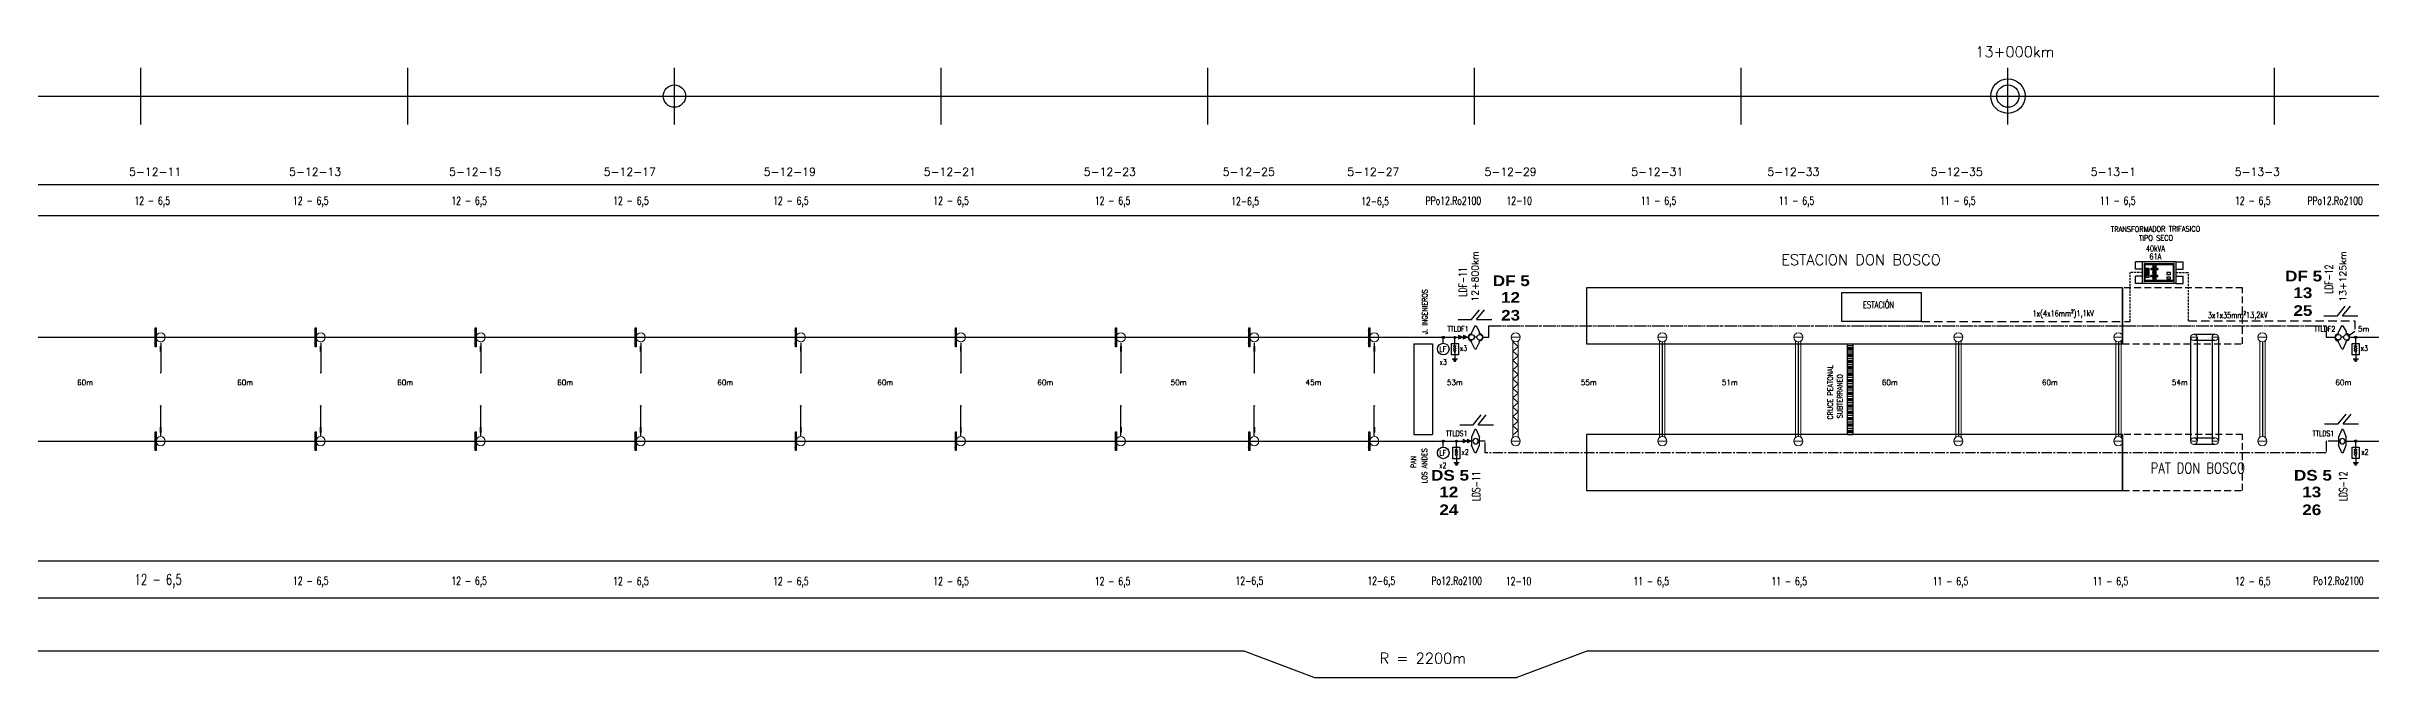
# Model space of a CAD drawing. Header units: millimetres. Extents: x 56 to 21898, y 218 to 1565.
# Drawn here: x 8333 to 9204, y 219 to 456 of the extents above; entities that cross this region are included whole.
import ezdxf
from ezdxf.enums import TextEntityAlignment as Align

# ---------------------------------------------------------------- set-up
doc = ezdxf.new("R2010")
doc.units = ezdxf.units.MM
for name, pattern in [('ACAD_ISO05W100', [33, 24, -3, 0, -3, 0, -3]), ('CENTER2', [28.575, 19.05, -3.175, 3.175, -3.175]), ('DASHED', [19.05, 12.7, -6.35]), ('HIDDEN2', [4.7625, 3.175, -1.5875])]:
    doc.linetypes.add(name, pattern=pattern)
for name, color, linetype in [('Brazos', 9, 'Continuous'), ('Cable subt 1x300', 5, 'Continuous'), ('cable subt MT 2x1x35mm2', 1, 'Continuous'), ('Cruceta Fe', 42, 'Continuous'), ('Descargadores', 30, 'Continuous'), ('ESQUEMA', 7, 'Continuous'), ('LDF', 5, 'Continuous'), ('LDS', 1, 'Continuous'), ('longitud vano', 7, 'Continuous'), ('Nº de poste', 6, 'Continuous'), ('POSTES', 8, 'Continuous'), ('progresivas', 4, 'Continuous'), ('Pórticos', 9, 'Continuous'), ('Seccionamiento', 20, 'Continuous'), ('TEXTOS', 3, 'Continuous'), ('Textos catenaria', 7, 'Continuous')]:
    doc.layers.add(name, color=color, linetype=linetype)
doc.styles.add('ROMANS', font='romans.shx', dxfattribs={"width": 0.7})
doc.styles.add('SIMPLEX', font='simplex.shx', dxfattribs={"width": 0.75})
doc.styles.add('STYLE1', font='romans.shx')
doc.styles.add('TEXTO_SELLO', font='')
doc.styles.get('TEXTO_SELLO').set_extended_font_data('Arial Black', bold=True)

# ---------------------------------------------------------------- blocks, each defined once
blk = doc.blocks.new('Poste Hormigón')
at = {"layer": 'POSTES', "lineweight": 18}
blk.add_line((1.7, 0), (-1.7, 0), dxfattribs=at)
blk.add_circle((0, 0), 1.7, dxfattribs=at)
blk = doc.blocks.new('Brazo')
at = {"layer": 'Brazos'}
for p, q in [((0, 0.2), (0, -10.98)), ((-0.3, -1.23), (0.3, -1.23)), ((-0.3, -1.43), (0.3, -1.43)), ((-0.3, -1.64), (0.3, -1.64)), ((-0.3, -1.84), (0.3, -1.84)), ((-0.3, -2.04), (0.3, -2.04)), ((-0.3, -2.25), (0.3, -2.25)), ((-0.3, -2.45), (0.3, -2.45)), ((-0.3, -2.66), (0.3, -2.66)), ((-0.3, -2.86), (0.3, -2.86))]:
    blk.add_line(p, q, dxfattribs=at)
for start, end in [(37.01986, 217.01986), (217.01986, 37.01986)]:
    blk.add_arc((0, -10.98), 0.102, start, end, dxfattribs=at)
blk = doc.blocks.new('Cruceta Fe')
at = {"layer": 'Cruceta Fe', "const_width": 0.1}
for points in [[(-0.92, 2.45), (0, 2.45)], [(-0.92, 0), (0, 0)], [(-0.92, -2.45), (0, -2.45)]]:
    blk.add_lwpolyline(points, dxfattribs=at)
at = {"layer": 'Cruceta Fe'}
blk.add_lwpolyline([(-0.35, 3.52), (0, 3.52), (0, -3.52), (-0.35, -3.52)], close=True, dxfattribs=at)
blk = doc.blocks.new('Cruceta Fe 1')
at = {"layer": 'Cruceta Fe', "const_width": 0.1}
for points in [[(-0.92, 2.45), (0, 2.45)], [(-0.92, -2.45), (0, -2.45)]]:
    blk.add_lwpolyline(points, dxfattribs=at)
at = {"layer": 'Cruceta Fe'}
blk.add_lwpolyline([(-0.35, 3.52), (0, 3.52), (0, -3.52), (-0.35, -3.52)], close=True, dxfattribs=at)
blk = doc.blocks.new('Viga canasto')
at = {"layer": 'Pórticos', "lineweight": 20}
for p, q in [((-1, -1.37), (-1, -37.58)), ((-1, -1.73), (-1, -37.58)), ((-1, -1.73), (1, -3.48)), ((-1, -5.23), (1, -3.48)), ((-1, -5.23), (1, -6.99)), ((-1, -8.74), (1, -6.99)), ((1, -1.37), (1, -37.58)), ((1, -1.37), (1, -37.58)), ((-1, -8.74), (1, -10.49)), ((-1, -12.24), (1, -10.49)), ((-1, -12.24), (1, -13.99)), ((-1, -15.74), (1, -13.99)), ((-1, -15.74), (1, -17.49)), ((-1, -19.25), (1, -17.49)), ((-1, -19.25), (1, -21)), ((-1, -22.75), (1, -21)), ((-1, -22.75), (1, -24.5)), ((-1, -26.25), (1, -24.5)), ((-1, -26.25), (1, -28)), ((-1, -29.75), (1, -28)), ((-1, -29.75), (1, -31.51)), ((-1, -33.26), (1, -31.51)), ((-1, -33.26), (1, -35.01)), ((-1, -36.76), (1, -35.01))]:
    blk.add_line(p, q, dxfattribs=at)
blk = doc.blocks.new('Viga V')
at = {"layer": 'Pórticos', "lineweight": 20}
for p, q in [((-1, -1.37), (-1, -37.58)), ((-1, -1.73), (-1, -37.58)), ((1, -1.37), (1, -37.58)), ((1, -1.37), (1, -37.58))]:
    blk.add_line(p, q, dxfattribs=at)
at = {"layer": 'Pórticos'}
blk.add_line((0, -1.7), (0, -37.25), dxfattribs=at)
blk = doc.blocks.new('Retención LDF')
at = {"layer": 'POSTES'}
for p, q in [((-0.17, 0.28), (-0.15, 0.36)), ((0.15, 0.7), (-0.15, 0.36)), ((0.08, -0.02), (-0.08, 0.02)), ((0.15, 0.7), (0.23, 0.68)), ((0.23, 0.68), (0.32, 0.23)), ((0.29, 0.15), (0.32, 0.23)), ((-0.32, -0.23), (-0.29, -0.15)), ((-0.23, -0.68), (-0.32, -0.23)), ((-0.23, -0.68), (-0.15, -0.7)), ((-0.15, -0.7), (0.15, -0.36)), ((0.15, -0.36), (0.17, -0.28))]:
    blk.add_line(p, q, dxfattribs=at)
for centre in [(-0.24, 0.07), (0.24, -0.07)]:
    blk.add_circle(centre, 0.168, dxfattribs=at)
for centre, start, end in [((-0.23, 0.06), 74.5054, 254.5054), ((0.23, -0.06), 254.5054, 74.5054)]:
    blk.add_arc(centre, 0.223, start, end, dxfattribs=at)
blk = doc.blocks.new('Retencion LDF')
at = {"layer": 'LDF', "lineweight": 18}
for points in [[(0.27, -0.02), (0, 0), (0.17, -0.21)], [(0.49, -0.14), (0.22, -0.12), (0.39, -0.33)]]:
    blk.add_hatch(color=256, dxfattribs=at).paths.add_polyline_path(points)
for p, q in [((0.27, -0.02), (0, 0)), ((0.17, -0.21), (0, 0)), ((0.17, -0.21), (0.27, -0.02)), ((0.49, -0.14), (0.22, -0.12)), ((0.39, -0.33), (0.22, -0.12)), ((0.39, -0.33), (0.49, -0.14))]:
    blk.add_line(p, q, dxfattribs=at)
blk = doc.blocks.new('Retención LDS')
at = {"layer": 'POSTES'}
for p, q in [((-0.24, 4.36), (-1.47, 1.47)), ((-1.47, -1.47), (-1.47, 1.47)), ((-0.24, 4.36), (0.25, 4.36)), ((0.25, 4.36), (1.48, 1.47)), ((1.48, 1.47), (1.48, -1.47)), ((-0.24, -4.38), (-1.47, -1.47)), ((-0.24, -4.38), (0.25, -4.38)), ((0.25, -4.38), (1.48, -1.47))]:
    blk.add_line(p, q, dxfattribs=at)
blk.add_circle((0, 0), 1.02, dxfattribs=at)
blk = doc.blocks.new('Seccionador')
at = {"layer": 'Seccionamiento'}
for p, q in [((-5.05, 0), (0, 0)), ((0, 0), (2.99, 3.7)), ((1.89, 0), (4.88, 3.7)), ((1.89, 0), (7.65, 0))]:
    blk.add_line(p, q, dxfattribs=at)
blk = doc.blocks.new('Descargador')
at = {"color": 30}
for p, q in [((0, -3.83), (0, 0)), ((0, -3.98), (-0.53, -3.07)), ((0, -4.81), (-0.53, -3.9)), ((0, -5.63), (-0.53, -4.72)), ((0, -3.98), (0.53, -3.07)), ((0, -4.81), (0.53, -3.9)), ((0, -5.63), (0.53, -4.72))]:
    blk.add_line(p, q, dxfattribs=at)
at = {"layer": 'Descargadores', "color": 30}
for p, q in [((-0.99, -8.06), (0.99, -8.06)), ((-0.67, -8.48), (0.67, -8.48)), ((0, -5.63), (0, -8.06)), ((-0.35, -8.92), (0.35, -8.92))]:
    blk.add_line(p, q, dxfattribs=at)
blk.add_lwpolyline([(-1.31, -2.27), (1.31, -2.27), (1.31, -6.57), (-1.31, -6.57)], close=True, dxfattribs=at)
blk.add_circle((0, 0), 0.381, dxfattribs=at)
blk = doc.blocks.new('Localizador falla')
at = {"color": 30}
blk.add_line((0, -2.21), (0, 0), dxfattribs=at)
at = {"layer": 'Descargadores', "color": 30}
for centre, radius in [((0, 0), 0.381), ((0, -4.39), 2.18)]:
    blk.add_circle(centre, radius, dxfattribs=at)
at = {"layer": 'ESQUEMA', "color": 7, "style": 'ROMANS', "width": 0.9}
blk.add_text('LF', height=2, dxfattribs=at).set_placement((-1.5, -5.38))
blk = doc.blocks.new('Retención aisladores LDS')
at = {"layer": 'LDS', "lineweight": 18}
for points in [[(13964.95, 283.62), (13966.54, 282.91), (13964.93, 282.25)], [(13966.55, 283.59), (13968.13, 282.88), (13966.53, 282.22)]]:
    blk.add_hatch(color=256, dxfattribs=at).paths.add_polyline_path(points)
for p, q in [((13964.93, 282.25), (13964.95, 283.62)), ((13964.93, 282.25), (13966.54, 282.91)), ((13964.95, 283.62), (13966.54, 282.91)), ((13966.53, 282.22), (13966.55, 283.59)), ((13966.53, 282.22), (13968.13, 282.88)), ((13966.55, 283.59), (13968.13, 282.88))]:
    blk.add_line(p, q, dxfattribs=at)

msp = doc.modelspace()

# ---------------------------------------------------------------- hatches: boundary and pattern name
h = msp.add_hatch()
h.set_pattern_fill('CLAY', color=256, scale=0.5, style=0)
h.set_pattern_definition([(0, (-171.9055, -722.5569), (0, 2.38125), []), (0, (-171.9055, -722.16), (0, 2.38125), []), (0, (-171.9055, -721.763), (0, 2.38125), []), (0, (-171.9055, -720.9694), (0, 2.38125), [2.38125, -1.5875])])
h.paths.add_polyline_path([(9010.0141, 344.0418), (9010.0141, 310.0418), (9008.0141, 310.0418), (9008.0141, 344.0418)])

# ---------------------------------------------------------------- linework, layer by layer
for p, q in [((8368.1506, 426.3383), (8368.1506, 447.6025)), ((8468.1506, 426.3383), (8468.1506, 447.6025)), ((8568.1506, 426.3383), (8568.1506, 447.6025)), ((8668.1506, 426.3383), (8668.1506, 447.6025)), ((8768.1506, 426.3383), (8768.1506, 447.6025)), ((8868.1506, 426.3383), (8868.1506, 447.6025)), ((8968.1506, 426.3383), (8968.1506, 447.6025)), ((9068.1506, 426.3383), (9068.1506, 447.6025)), ((9168.1506, 426.3383), (9168.1506, 447.6025)), ((68.1506, 436.9704), (21897.5602, 436.9704)), ((68.1506, 403.8502), (21897.5602, 403.8502)), ((68.1506, 392.2176), (21897.5602, 392.2176)), ((8910.1506, 365.0418), (8910.1506, 344.0418)), ((9111.1506, 365.0418), (9111.1506, 344.0418)), ((8785.5506, 346.5185), (8785.5506, 346.5185)), ((8785.5506, 346.5185), (8785.5506, 346.5185)), ((8830.5506, 346.5185), (8830.5506, 346.5185)), ((8830.5506, 346.5185), (8830.5506, 346.5185)), ((8845.4528, 344.0418), (8852.4528, 344.0418)), ((8845.4528, 344.0418), (8845.4528, 310.0418)), ((8852.4528, 344.0418), (8852.4528, 310.0418)), ((8845.4528, 310.0418), (8852.4528, 310.0418)), ((8910.1506, 310.0418), (8910.1506, 289.0418)), ((9111.1506, 310.0418), (9111.1506, 289.0418)), ((68.1506, 262.6383), (21897.5602, 262.6383)), ((68.1506, 248.8066), (21897.5602, 248.8066)), ((8179.6066, 228.9395), (8781.6206, 228.9395)), ((8781.6206, 228.9395), (8808.2106, 218.9395)), ((8910.6206, 228.9395), (8884.0306, 218.9395)), ((8910.6206, 228.9395), (9432.7494, 228.9395)), ((8808.2106, 218.9395), (8884.0306, 218.9395))]:
    msp.add_line(p, q)
at = {"color": 3}
for p, q in [((9115.9591, 372.0972), (9115.9591, 374.7856)), ((9118.6475, 374.7856), (9115.9591, 374.7856)), ((9131.1934, 374.7856), (9133.8818, 374.7856)), ((9133.8818, 372.0972), (9133.8818, 374.7856)), ((9118.6475, 372.0972), (9115.9591, 372.0972)), ((9115.9591, 366.7204), (9115.9591, 369.4088)), ((9118.6475, 369.4088), (9115.9591, 369.4088)), ((9118.6475, 366.7204), (9115.9591, 366.7204)), ((9131.1934, 372.0972), (9133.8818, 372.0972)), ((9131.1934, 369.4088), (9133.8818, 369.4088)), ((9131.1934, 366.7204), (9133.8818, 366.7204)), ((9133.8818, 366.7204), (9133.8818, 369.4088))]:
    msp.add_line(p, q, dxfattribs=at)
at = {"color": 3, "linetype": 'HIDDEN2', "ltscale": 0.05}
for p, q in [((9131.1934, 374.7856), (9118.6475, 374.7856)), ((9118.6475, 366.7204), (9118.6475, 374.7856)), ((9131.1934, 366.7204), (9131.1934, 374.7856)), ((9131.1934, 366.7204), (9118.6475, 366.7204))]:
    msp.add_line(p, q, dxfattribs=at)
at = {"color": 4, "linetype": 'HIDDEN2', "ltscale": 0.25}
for p in [(9118.6475, 370.753), (9114.008, 352.4939)]:
    msp.add_line(p, (9114.008, 370.753), dxfattribs=at)
at = {"color": 11}
for p, q in [((9119.3645, 367.3701), (9119.3645, 374.1359)), ((9119.6557, 374.1359), (9119.3645, 374.1359)), ((9119.6557, 367.3701), (9119.3645, 367.3701)), ((9119.6557, 367.3701), (9119.6557, 374.1359)), ((9130.1852, 374.0238), (9119.6557, 374.0238)), ((9130.1852, 373.7326), (9119.6557, 373.7326)), ((9130.1852, 367.7733), (9119.6557, 367.7733)), ((9130.1852, 367.4821), (9119.6557, 367.4821)), ((9119.8797, 369.0593), (9119.8797, 372.4467)), ((9119.8797, 372.4467), (9121.1119, 372.4467)), ((9119.8797, 369.0593), (9121.1119, 369.0593)), ((9121.1119, 369.0593), (9121.1119, 372.4467)), ((9122.3889, 372.3212), (9121.7168, 372.3212)), ((9121.7168, 372.3212), (9121.7168, 371.7611)), ((9122.3899, 372.2854), (9121.7168, 372.2854)), ((9122.5345, 371.797), (9121.7168, 371.797)), ((9122.5345, 371.7611), (9121.7168, 371.7611)), ((9122.5345, 369.7448), (9121.7168, 369.7448)), ((9121.7168, 369.1847), (9121.7168, 369.7448)), ((9122.5345, 369.709), (9121.7168, 369.709)), ((9122.3899, 369.2206), (9121.7168, 369.2206)), ((9122.3889, 369.1847), (9121.7168, 369.1847)), ((9122.5345, 373.4414), (9122.5345, 368.0646)), ((9122.5345, 373.4414), (9122.781, 373.4414)), ((9122.5345, 368.0646), (9122.781, 368.0646)), ((9122.781, 373.4414), (9122.781, 368.0646)), ((9123.341, 372.6124), (9122.781, 372.6124)), ((9123.341, 368.8935), (9122.781, 368.8935)), ((9123.341, 373.4414), (9123.341, 368.0646)), ((9123.5875, 373.4414), (9123.341, 373.4414)), ((9123.5875, 368.0646), (9123.341, 368.0646)), ((9123.5875, 373.4414), (9123.5875, 368.0646)), ((9124.4052, 371.797), (9123.5875, 371.797)), ((9124.4052, 371.7611), (9123.5875, 371.7611)), ((9124.4052, 369.7448), (9123.5875, 369.7448)), ((9124.4052, 369.709), (9123.5875, 369.709)), ((9124.4052, 372.2854), (9123.7321, 372.2854)), ((9124.4052, 369.2206), (9123.7321, 369.2206)), ((9124.4052, 372.3212), (9123.7331, 372.3212)), ((9124.4052, 369.1847), (9123.7331, 369.1847)), ((9124.4052, 372.3212), (9124.4052, 371.7611)), ((9124.4052, 369.1847), (9124.4052, 369.7448)), ((9130.1852, 367.3701), (9130.1852, 374.1359)), ((9130.4765, 374.1359), (9130.1852, 374.1359)), ((9130.1852, 367.3701), (9130.4765, 367.3701)), ((9130.4765, 367.3701), (9130.4765, 374.1359))]:
    msp.add_line(p, q, dxfattribs=at)
at = {"color": 6, "linetype": 'HIDDEN2', "ltscale": 0.25}
for p in [(9131.1934, 370.753), (9135.8422, 352.7305)]:
    msp.add_line(p, (9135.8422, 370.753), dxfattribs=at)
at = {"color": 4, "linetype": 'HIDDEN2'}
msp.add_line((9035.6756, 352.4939), (9114.008, 352.4939), dxfattribs=at)
at = {"color": 6, "linetype": 'HIDDEN2'}
for p, q in [((9135.8422, 352.7305), (9198.2054, 352.7305)), ((9198.2054, 348.6424), (9195.0368, 346.5173)), ((9198.2054, 352.7305), (9198.2054, 348.6424))]:
    msp.add_line(p, q, dxfattribs=at)
at = {"color": 5}
for points in [[(9120.1038, 369.7448), (9120.7759, 369.7448), (9120.7759, 371.7611), (9120.1038, 371.7611)], [(9127.7209, 370.753), (9127.7209, 370.0809), (9129.0651, 370.0809), (9129.0651, 370.753)], [(9127.7209, 369.0503), (9127.7209, 368.3782), (9129.0651, 368.3782), (9129.0651, 369.0503)]]:
    msp.add_lwpolyline(points, close=True, dxfattribs=at)
for points in [[(8910.1506, 344.0418), (9111.1506, 344.0418), (9111.1506, 365.0418), (8910.1506, 365.0418)], [(9005.8956, 363.2925), (9035.6756, 363.2925), (9035.6756, 352.4939), (9005.8956, 352.4939)], [(9010.0141, 344.0418), (9010.0141, 310.0418), (9008.0141, 310.0418), (9008.0141, 344.0418)], [(8910.1506, 289.0418), (9111.1506, 289.0418), (9111.1506, 310.0418), (8910.1506, 310.0418)]]:
    msp.add_lwpolyline(points, close=True)
at = {"linetype": 'DASHED', "ltscale": 0.2}
for points in [[(9111.1506, 344.0418), (9156.1506, 344.0418), (9156.1506, 365.0418), (9111.1506, 365.0418)], [(9111.1506, 289.0418), (9156.1506, 289.0418), (9156.1506, 310.0418), (9111.1506, 310.0418)]]:
    msp.add_lwpolyline(points, close=True, dxfattribs=at)
for centre, radius in [((8568.1506, 436.9704), 4.1956), ((9068.1506, 436.9704), 6.4757), ((9068.1506, 436.9704), 4.1956)]:
    msp.add_circle(centre, radius)
at = {"color": 11}
for centre, start, end in [((9123.061, 372.3212), 141.5667937, 218.4332063), ((9123.061, 370.753), 141.5667937, 218.4332063), ((9123.061, 369.1847), 141.5667937, 218.4332063), ((9123.061, 372.3212), 65.3756816, 114.6243184), ((9123.061, 369.1847), 245.3756816, 294.6243184), ((9123.061, 372.3212), 321.5667937, 38.4332063), ((9123.061, 370.753), 321.5667937, 38.4332063), ((9123.061, 369.1847), 321.5667937, 38.4332063)]:
    msp.add_arc(centre, 0.6721, start, end, dxfattribs=at)
at = {"layer": 'Cable subt 1x300', "linetype": 'ACAD_ISO05W100', "ltscale": 0.2}
msp.add_lwpolyline([(8871.3822, 346.5185), (8873.4801, 346.5185), (8873.4801, 350.853), (9187.4157, 350.853), (9187.4157, 346.5173), (9190.698, 346.5173)], dxfattribs=at)
at = {"layer": 'cable subt MT 2x1x35mm2', "linetype": 'CENTER2', "ltscale": 0.2}
msp.add_lwpolyline([(9192.0695, 307.5639), (9187.4157, 307.5639), (9187.4157, 303.2233), (8872.115, 303.2233), (8872.115, 307.5578), (8870.0172, 307.5578)], dxfattribs=at)
at = {"layer": 'LDF'}
for p, q in [((8267.8057, 346.5185), (8865.719, 346.5185)), ((9196.3612, 346.5173), (10075.5506, 346.5185))]:
    msp.add_line(p, q, dxfattribs=at)
at = {"layer": 'LDS'}
for p, q in [((8266.4406, 307.5578), (8867.0695, 307.5667)), ((9195.0171, 307.565), (10075.5506, 307.565))]:
    msp.add_line(p, q, dxfattribs=at)
at = {"layer": 'POSTES'}
for p, q in [((9136.6606, 346.5185), (9136.6606, 307.5662)), ((9137.8506, 347.7085), (9145.8506, 347.7073)), ((9145.8506, 345.3273), (9137.8506, 345.3285)), ((9139.0406, 346.5185), (9139.0406, 307.5662)), ((9144.6606, 346.5173), (9144.6606, 307.565)), ((9147.0406, 346.5173), (9147.0406, 307.5673)), ((9137.8506, 308.7562), (9145.8506, 308.755)), ((9145.8506, 306.375), (9137.8506, 306.3762))]:
    msp.add_line(p, q, dxfattribs=at)

# ---------------------------------------------------------------- block references
at = {"layer": 'Brazos'}
for p in [(8375.5504, 344.2785), (8435.5504, 344.2785), (8495.5504, 344.2785), (8555.5504, 344.2785), (8615.5504, 344.2785), (8675.5504, 344.2785), (8735.5504, 344.2785), (8785.5504, 344.2785), (8830.5504, 344.2785)]:
    msp.add_blockref('Brazo', p, dxfattribs=at)
at = {"layer": 'Brazos', "xscale": -1, "rotation": 180}
for p in [(8375.5504, 309.805), (8435.5504, 309.805), (8495.5504, 309.805), (8555.5504, 309.805), (8615.5504, 309.805), (8675.5504, 309.805), (8735.5504, 309.805), (8785.5504, 309.805), (8830.5504, 309.805)]:
    msp.add_blockref('Brazo', p, dxfattribs=at)
at = {"layer": 'Cruceta Fe'}
for name, p in [('Cruceta Fe', (8373.8506, 346.5185)), ('Cruceta Fe', (8433.8506, 346.5185)), ('Cruceta Fe', (8493.8506, 346.5185)), ('Cruceta Fe', (8553.8506, 346.5185)), ('Cruceta Fe', (8613.8506, 346.5185)), ('Cruceta Fe', (8673.8506, 346.5185)), ('Cruceta Fe', (8733.8506, 346.5185)), ('Cruceta Fe', (8783.8506, 346.5185)), ('Cruceta Fe', (8828.8506, 346.5185)), ('Cruceta Fe 1', (8373.8506, 307.565)), ('Cruceta Fe 1', (8433.8506, 307.565)), ('Cruceta Fe 1', (8493.8506, 307.565)), ('Cruceta Fe 1', (8553.8506, 307.565)), ('Cruceta Fe 1', (8613.8506, 307.565)), ('Cruceta Fe 1', (8673.8506, 307.565)), ('Cruceta Fe 1', (8733.8506, 307.565)), ('Cruceta Fe 1', (8783.8506, 307.565)), ('Cruceta Fe 1', (8828.8506, 307.565))]:
    msp.add_blockref(name, p, dxfattribs=at)
at = {"layer": 'Descargadores', "color": 30}
for name, p in [('Localizador falla', (8856.4385, 346.4945)), ('Descargador', (8860.7843, 346.4945)), ('Descargador', (9198.544, 346.5174)), ('Localizador falla', (8856.4385, 307.565)), ('Descargador', (8861.3821, 307.565)), ('Descargador', (9198.5441, 307.6171))]:
    msp.add_blockref(name, p, dxfattribs=at)
at = {"layer": 'LDF', "lineweight": 25, "xscale": -7.149999999999829, "yscale": 7.149999999999636, "zscale": 7.15, "rotation": 331.052245239645}
msp.add_blockref('Retencion LDF', (8865.7389, 346.5185), dxfattribs=at)
at = {"layer": 'LDS'}
msp.add_blockref('Retención aisladores LDS', (-5101.0605, 24.6915), dxfattribs=at)
at = {"layer": 'LDS', "xscale": -1}
for p in [(8868.5506, 307.5578), (9193.5506, 307.5639)]:
    msp.add_blockref('Retención LDS', p, dxfattribs=at)
at = {"layer": 'POSTES', "lineweight": 35, "xscale": 6.077499999999612, "yscale": 6.077499999999612, "zscale": 6.077499999999612, "rotation": 15.49462485252056}
for p in [(8868.5506, 346.5185), (9193.5296, 346.5173)]:
    msp.add_blockref('Retención LDF', p, dxfattribs=at)
at = {"layer": 'POSTES'}
for p in [(8375.5506, 346.5185), (8435.5506, 346.5185), (8495.5506, 346.5185), (8555.5506, 346.5185), (8615.5506, 346.5185), (8675.5506, 346.5185), (8735.5506, 346.5185), (8785.5506, 346.5185), (8830.5506, 346.5185), (8883.5506, 346.5185), (8938.5506, 346.5185), (8989.5506, 346.5185), (9049.5506, 346.5185), (9109.5506, 346.5185), (9163.5506, 346.5185)]:
    msp.add_blockref('Poste Hormigón', p, dxfattribs=at)
at = {"layer": 'POSTES', "xscale": 0.6999999999998181, "yscale": 0.6999999999998181, "zscale": 0.6999999999998181}
for p in [(9137.8506, 346.5185), (9145.8506, 346.5173), (9137.8506, 307.5662), (9145.8506, 307.565)]:
    msp.add_blockref('Poste Hormigón', p, dxfattribs=at)
at = {"layer": 'POSTES', "xscale": -1, "rotation": 180}
for p in [(8375.5506, 307.565), (8435.5506, 307.565), (8495.5506, 307.565), (8555.5506, 307.565), (8615.5506, 307.565), (8675.5506, 307.565), (8735.5506, 307.565), (8785.5506, 307.565), (8830.5506, 307.565), (8883.5506, 307.565), (8938.5506, 307.565), (8989.5506, 307.565), (9049.5506, 307.565), (9109.5506, 307.565), (9163.5506, 307.565)]:
    msp.add_blockref('Poste Hormigón', p, dxfattribs=at)
at = {"layer": 'Pórticos'}
for name, p in [('Viga canasto', (8883.5506, 346.5185)), ('Viga V', (8938.5506, 346.5185)), ('Viga V', (8989.5506, 346.5185)), ('Viga V', (9049.5506, 346.5185)), ('Viga V', (9109.5506, 346.5185)), ('Viga V', (9163.5506, 346.5185))]:
    msp.add_blockref(name, p, dxfattribs=at)
at = {"layer": 'Seccionamiento'}
for p in [(9191.6546, 354.5031), (8867.0484, 353.1444), (8867.6502, 313.7218), (9191.9157, 314.0181)]:
    msp.add_blockref('Seccionador', p, dxfattribs=at)

# ---------------------------------------------------------------- texts
at = {"linetype": 'Continuous', "style": 'TEXTO_SELLO'}
for s, p in [('DF 5', (8875.0058, 365.7134)), ('DF 5', (9172.0737, 367.4659)), ('12', (8878.0994, 359.4604)), ('25', (9175.1824, 354.537)), ('13', (9175.1673, 361.2128)), ('23', (8878.1145, 352.7846)), ('DS 5', (8851.8643, 292.7718)), ('DS 5', (9175.3988, 292.7718)), ('12', (8854.9579, 286.5187)), ('13', (9178.4924, 286.5187)), ('24', (8854.973, 279.8429)), ('26', (9178.5075, 279.8429))]:
    msp.add_text(s, height=4, dxfattribs=at).set_placement(p)
at = {"insert": (9013.7505, 359.9359), "char_height": 2.5, "attachment_point": 1, "style": 'SIMPLEX'}
msp.add_mtext_dynamic_manual_height_columns('ESTACIÓN', width=28.734415, gutter_width=12.5, heights=[0], dxfattribs=at)
at = {"layer": 'ESQUEMA', "color": 7, "style": 'ROMANS', "width": 0.7}
for s, p in [('TTLDF1', (8861.956, 349.6331)), ('TTLDF2', (9186.9351, 349.6319)), ('x3', (8864.0151, 342.4112)), ('x3', (9201.7748, 342.4342)), ('x3', (8856.4019, 337.236)), ('TTLDS1', (8861.4736, 310.4793)), ('TTLDS1', (9186.4526, 310.4782)), ('x2', (8856.2385, 298.4939)), ('x2', (8856.2385, 298.4939)), ('x2', (8864.6129, 303.4818)), ('x2', (9202.0178, 303.4818))]:
    msp.add_text(s, height=2, dxfattribs=at).set_placement(p, align=Align.MIDDLE)
at = {"layer": 'longitud vano', "linetype": 'Continuous', "style": 'STYLE1'}
for s, p in [('5m', (9199.4057, 348.663)), ('60m', (8344.1999, 328.6021)), ('60m', (8404.1999, 328.6021)), ('60m', (8464.1999, 328.6021)), ('60m', (8524.1999, 328.6021)), ('60m', (8584.1999, 328.6021)), ('60m', (8644.1999, 328.6021)), ('60m', (8704.1999, 328.6021)), ('50m', (8754.1999, 328.6021)), ('45m', (8804.7872, 328.6021)), ('53m', (8857.7872, 328.6021)), ('55m', (8907.9916, 328.6021)), ('51m', (8960.8681, 328.6021)), ('60m', (9020.8681, 328.6021)), ('60m', (9080.8681, 328.6021)), ('54m', (9129.5715, 328.6021)), ('60m', (9190.9178, 328.6021))]:
    msp.add_text(s, height=2, dxfattribs=at).set_placement(p)
at = {"layer": 'Nº de poste', "linetype": 'Continuous', "style": 'STYLE1'}
for s, p in [('5-12-11', (8363.697, 407.0813)), ('5-12-13', (8423.697, 407.0813)), ('5-12-15', (8483.697, 407.0813)), ('5-12-17', (8541.6562, 407.0813)), ('5-12-19', (8601.6562, 407.0813)), ('5-12-21', (8661.6562, 407.0813)), ('5-12-23', (8721.6562, 407.0813)), ('5-12-25', (8773.7561, 407.0813)), ('5-12-27', (8820.4241, 407.0813)), ('5-12-29', (8871.8969, 407.0813)), ('5-12-31', (8926.8969, 407.0813)), ('5-12-33', (8977.9347, 407.0813)), ('5-12-35', (9039.1648, 407.0813)), ('5-13-1', (9099.1648, 407.0813)), ('5-13-3', (9153.1648, 407.0813))]:
    msp.add_text(s, height=3, dxfattribs=at).set_placement(p)
at = {"layer": 'progresivas', "linetype": 'Continuous', "style": 'STYLE1'}
msp.add_text('13+000km', height=4, dxfattribs=at).set_placement((9055.8989, 451.5643))
for s, p in [('12+800km', (8869.6315, 359.8707)), ('13+125km', (9195.0229, 359.8707))]:
    msp.add_text(s, height=2.55, rotation=90, dxfattribs=at).set_placement(p)
at = {"layer": 'TEXTOS', "linetype": 'Continuous', "style": 'STYLE1'}
for s, height, width, p in [('12 - 6,5', 3, 0.7, (8365.7093, 396.2406)), ('12 - 6,5', 3, 0.7, (8425.1527, 396.2406)), ('12 - 6,5', 3, 0.7, (8484.5378, 396.2406)), ('12 - 6,5', 3, 0.7, (8545.2123, 396.2406)), ('12 - 6,5', 3, 0.7, (8605.1534, 396.2406)), ('12 - 6,5', 3, 0.7, (8665.2363, 396.2406)), ('12 - 6,5', 3, 0.7, (8725.7927, 396.2406)), ('12-6,5', 3, 0.7, (8776.9197, 395.9983)), ('12-6,5', 3, 0.7, (8825.6259, 395.9983)), ('PPo12.Ro2100', 3, 0.7, (8849.8243, 396.2371)), ('12-10', 3, 0.7, (8880.1232, 396.2406)), ('11 - 6,5', 3, 0.7, (8930.478, 396.2406)), ('11 - 6,5', 3, 0.7, (8982.2099, 396.2406)), ('11 - 6,5', 3, 0.7, (9042.6928, 396.2406)), ('11 - 6,5', 3, 0.7, (9102.6762, 396.2406)), ('12 - 6,5', 3, 0.7, (9153.3018, 396.2406)), ('PPo12.Ro2100', 3, 0.7, (9180.4206, 396.2371)), ('PAT DON BOSCO', 4, 0.8, (9121.6484, 295.4778)), ('12 - 6,5', 4, 0.7, (8365.7093, 253.7014)), ('12 - 6,5', 3, 0.7, (8425.1527, 253.7014)), ('12 - 6,5', 3, 0.7, (8484.5378, 253.7014)), ('12 - 6,5', 3, 0.7, (8545.2123, 253.5628)), ('12 - 6,5', 3, 0.7, (8605.1534, 253.5628)), ('12 - 6,5', 3, 0.7, (8665.2363, 253.5628)), ('12 - 6,5', 3, 0.7, (8725.7927, 253.5628)), ('12-6,5', 3, 0.7, (8778.539, 253.7127)), ('12-6,5', 3, 0.7, (8827.9731, 253.7127)), ('Po12.Ro2100', 3, 0.7, (8852.014, 253.7169)), ('12-10', 3, 0.7, (8879.9154, 253.5628)), ('11 - 6,5', 3, 0.7, (8927.7429, 253.5628)), ('11 - 6,5', 3, 0.7, (8979.4748, 253.5628)), ('11 - 6,5', 3, 0.7, (9039.9577, 253.5628)), ('11 - 6,5', 3, 0.7, (9099.9411, 253.5628)), ('12 - 6,5', 3, 0.7, (9153.3018, 253.5628)), ('Po12.Ro2100', 3, 0.7, (9182.6102, 253.7169))]:
    msp.add_text(s, height=height, dxfattribs=dict(at, width=width)).set_placement(p)
for s, p in [('ESTACION DON BOSCO', (8983.1516, 373.5694)), ('R = 2200m', (8832.545, 224.1504))]:
    msp.add_text(s, height=4, dxfattribs=at).set_placement(p)
at = {"layer": 'TEXTOS', "color": 6, "linetype": 'Continuous', "style": 'STYLE1', "width": 0.7}
for s, p in [('LDF-11', (8865.2434, 361.7552)), ('LDF-12', (9190.0025, 362.7904)), ('LDS-11', (8870.2418, 285.0411)), ('LDS-12', (9195.393, 285.0411))]:
    msp.add_text(s, height=3, rotation=90, dxfattribs=at).set_placement(p)
at = {"layer": 'TEXTOS', "linetype": 'Continuous', "style": 'STYLE1', "width": 0.9}
for s, p in [('J. INGENIEROS', (8850.4678, 347.7125)), ('CRUCE PEATONAL', (9002.484, 315.6908)), ('SUBTERRANEO', (9006.1004, 316.1509)), ('PAN', (8846.2267, 297.479)), ('LOS ANDES', (8850.3369, 291.776))]:
    msp.add_text(s, height=1.944, rotation=90, dxfattribs=at).set_placement(p)
at = {"layer": 'Textos catenaria', "style": 'SIMPLEX', "width": 0.8}
for s, height, p in [('TRANSFORMADOR TRIFASICO', 2.034689, (9106.7609, 386.006)), ('TIPO SECO', 2.03469, (9117.2957, 382.704)), ('40kVA', 2.24033, (9119.864, 378.6799)), ('61A', 2.24033, (9121.2316, 375.6916))]:
    msp.add_text(s, height=height, rotation=0.3193416, dxfattribs=at).set_placement(p)
at = {"layer": 'Textos catenaria', "color": 11, "style": 'SIMPLEX', "width": 0.7}
for s, p in [('TAB-BT', (9120.2557, 371.6259)), ('TRAFO SECO', (9122.8335, 372.2332))]:
    msp.add_text(s, height=0.44807, rotation=270, dxfattribs=at).set_placement(p)
at = {"layer": 'Textos catenaria', "color": 4, "linetype": 'HIDDEN2', "style": 'SIMPLEX', "width": 0.8}
msp.add_text('1x(4x16mm²)1,1kV', height=2.240331, rotation=0.3193416, dxfattribs=at).set_placement((9077.3936, 354.2933))
at = {"layer": 'Textos catenaria', "color": 6, "style": 'SIMPLEX', "width": 0.8}
msp.add_text('3x1x35mm²13,2kV', height=2.240331, rotation=0.3193416, dxfattribs=at).set_placement((9143.1324, 353.6658))

doc.saveas('drawing.dxf')
